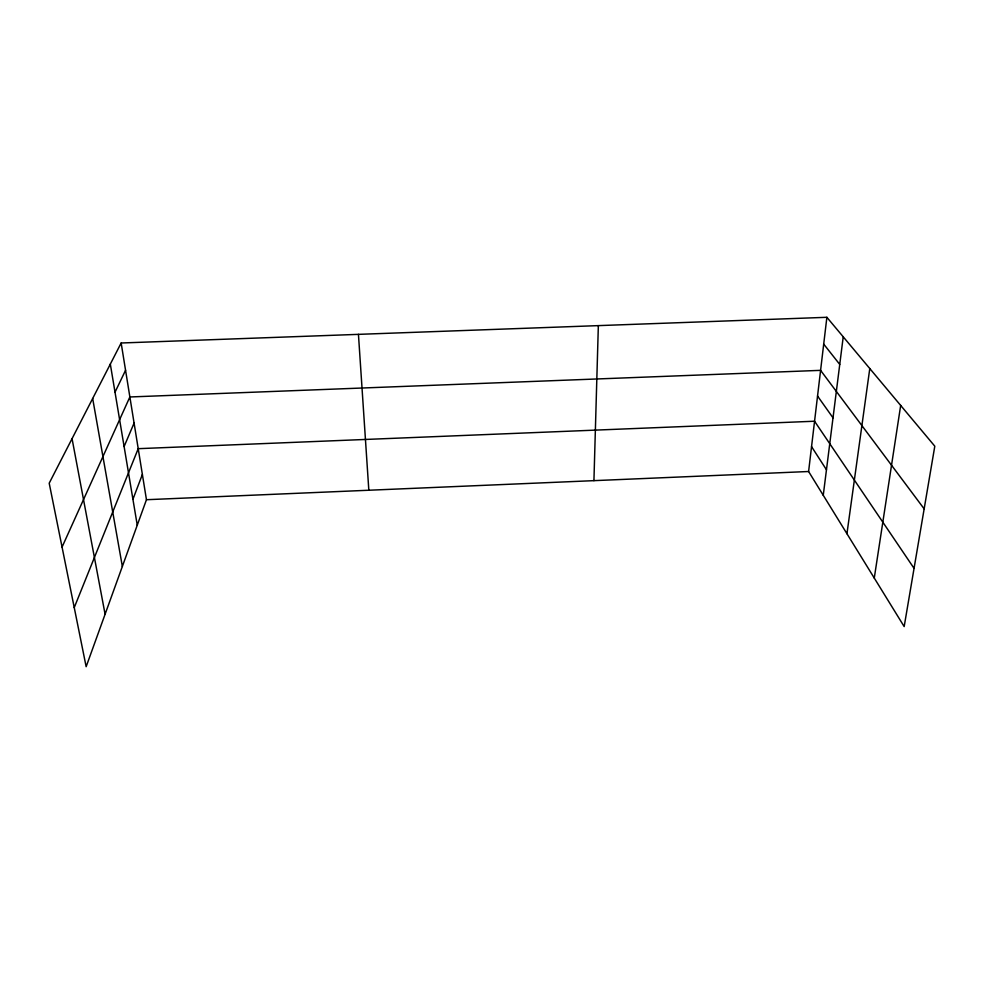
<?xml version="1.0" encoding="UTF-8"?>
<svg xmlns="http://www.w3.org/2000/svg" width="984" height="984" viewBox="0 0 984 984"><rect width="100%" height="100%" fill="white"/><g stroke="black" fill="none" stroke-linecap="round" stroke-linejoin="round"><path stroke-width="1.48" d="M593.93 480.647L598.346 325.63M826.88 317.303L934.8 446.195L904.173 626.574L808.602 471.508L826.88 317.303L121.155 342.998L49.2 483.206L86.149 666.697L146.456 499.712L121.155 342.998M823.251 495.284L843.226 336.823M846.941 533.722L869.782 368.545M874.272 578.063L900.68 405.445M132.926 499.294L142.373 474.46M74.243 607.583L138.215 448.679L814.555 421.226L914.062 568.358M124.107 446.539L134.082 423.095M62.066 547.067L129.863 396.97L820.594 370.353L924.161 508.876M115.017 392.198L125.558 370.279M146.456 499.712L808.602 471.508M823.706 344.105L839.746 364.424M817.544 396.048L833.018 417.843M811.542 446.625L826.474 469.774M72.053 438.667L105.091 614.225M92.668 398.508L122.348 566.452M110.319 364.105L137.256 525.185M358.447 334.363L368.828 490.241"/></g></svg>
